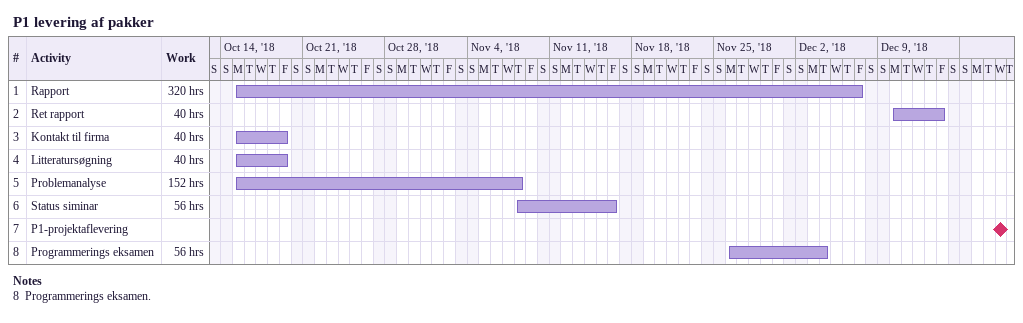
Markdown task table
P1 levering af pakker

| ID | Task | Start | Finish | Work (h) |
|---|---|---|---|---|
| 1 | Rapport | 2018-10-15 | 2018-12-07 | 320 |
| 2 | Ret rapport | 2018-12-10 | 2018-12-14 | 40 |
| 3 | Kontakt til firma | 2018-10-15 | 2018-10-19 | 40 |
| 4 | Litteratursøgning | 2018-10-15 | 2018-10-19 | 40 |
| 5 | Problemanalyse | 2018-10-15 | 2018-11-08 | 152 |
| 6 | Status siminar | 2018-11-08 | 2018-11-16 | 56 |
| 7 | P1-projektaflevering (milestone) | 2018-12-19 | 2018-12-19 |  |
| 8 | Programmerings eksamen | 2018-11-26 | 2018-12-04 | 56 |

Notes
- 8: Programmerings eksamen.
